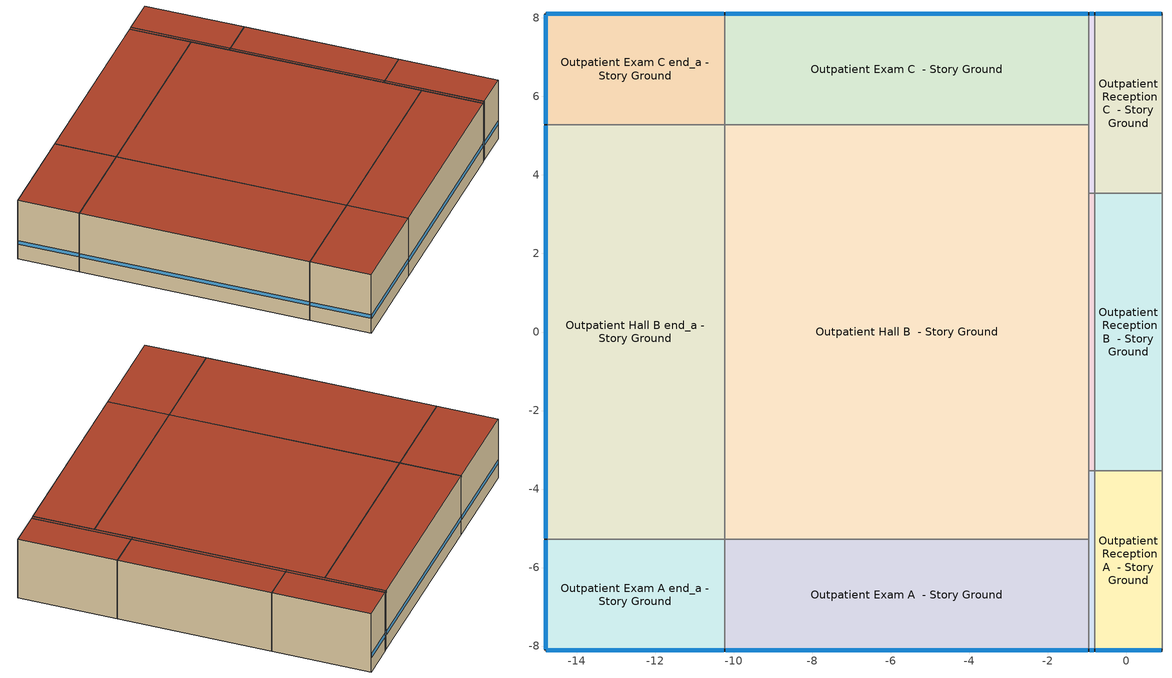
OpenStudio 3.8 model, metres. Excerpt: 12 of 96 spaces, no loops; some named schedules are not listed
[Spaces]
Outpatient Exam A end_a - Story Ground
 floor ground (Foundation F 126 Perim 74 Area 1292): -14.8,-8.11 -14.8,-5.28 -10.22,-5.28 -10.22,-8.11 z0
 wall outside: -14.8,-5.28 -14.8,-8.11 -10.22,-8.11 z0:3.05
 wall to Outpatient Hall B end_a - Story Ground: -10.22,-5.28 -14.8,-5.28 z0:3.05
 wall to Outpatient Exam A  - Story Ground: -10.22,-8.11 -10.22,-5.28 z0:3.05
 window (Window U-0.91 SHGC 0.68): -14.8,-5.31 -14.8,-8.08 / -14.77,-8.11 -10.25,-8.11 z0.76:0.95
 roof outside: -10.22,-8.11 -10.22,-5.28 -14.8,-5.28 -14.8,-8.11 z3.05
Outpatient Hall B end_a - Story Ground
 floor ground (Foundation F 126 Perim 1057 Area 4831): -14.8,-5.28 -14.8,5.28 -10.22,5.28 -10.22,-5.28 z0
 wall outside: -14.8,5.28 -14.8,-5.28 z0:3.05
 wall to Outpatient Exam C end_a - Story Ground: -10.22,5.28 -14.8,5.28 z0:3.05
 wall to Outpatient Hall B  - Story Ground: -10.22,-5.28 -10.22,5.28 z0:3.05
 window (Window U-0.91 SHGC 0.68): -14.8,5.26 -14.8,-5.26 z0.76:0.95
 roof outside: -10.22,-5.28 -10.22,5.28 -14.8,5.28 -14.8,-5.28 z3.05
Outpatient Exam C end_a - Story Ground
 floor ground (Foundation F 126 Perim 74 Area 1292): -14.8,5.28 -14.8,8.11 -10.22,8.11 -10.22,5.28 z0
 wall outside: -10.22,8.11 -14.8,8.11 -14.8,5.28 z0:3.05
 wall to Outpatient Exam C  - Story Ground: -10.22,5.28 -10.22,8.11 z0:3.05
 window (Window U-0.91 SHGC 0.68): -14.8,8.08 -14.8,5.31 / -10.25,8.11 -14.77,8.11 z0.76:0.95
 roof outside: -10.22,5.28 -10.22,8.11 -14.8,8.11 -14.8,5.28 z3.05
Outpatient Exam A  - Story Ground
 floor ground (Foundation F 126 Perim 927 Area 262): -10.22,-8.11 -10.22,-5.28 -0.95,-5.28 -0.95,-8.11 z0
 wall outside: -10.22,-8.11 -0.95,-8.11 z0:3.05
 wall to Outpatient Hall B  - Story Ground: -0.95,-5.28 -10.22,-5.28 z0:3.05
 wall to Outpatient OR A  - Story Ground: -0.95,-8.11 -0.95,-5.28 z0:3.05
 window (Window U-0.91 SHGC 0.68): -10.2,-8.11 -0.98,-8.11 z0.76:0.95
 roof outside: -0.95,-8.11 -0.95,-5.28 -10.22,-5.28 -10.22,-8.11 z3.05
Outpatient Hall B  - Story Ground
 floor ground (Foundation F 126 Perim 0 Area 9796): -10.22,-5.28 -10.22,5.28 -0.95,5.28 -0.95,-5.28 z0
 wall to Outpatient Exam C  - Story Ground: -0.95,5.28 -10.22,5.28 z0:3.05
 wall to Outpatient OR A  - Story Ground: -0.95,-5.28 -0.95,-3.54 z0:3.05
 wall to Outpatient OR B  - Story Ground: -0.95,-3.54 -0.95,3.54 z0:3.05
 wall to Outpatient OR C  - Story Ground: -0.95,3.54 -0.95,5.28 z0:3.05
 roof outside: -0.95,-5.28 -0.95,5.28 -10.22,5.28 -10.22,-5.28 z3.05
Outpatient Exam C  - Story Ground
 floor ground (Foundation F 126 Perim 927 Area 262): -10.22,5.28 -10.22,8.11 -0.95,8.11 -0.95,5.28 z0
 wall outside: -0.95,8.11 -10.22,8.11 z0:3.05
 wall to Outpatient OR C  - Story Ground: -0.95,5.28 -0.95,8.11 z0:3.05
 window (Window U-0.91 SHGC 0.68): -0.98,8.11 -10.2,8.11 z0.76:0.95
 roof outside: -0.95,5.28 -0.95,8.11 -10.22,8.11 -10.22,5.28 z3.05
Outpatient OR A  - Story Ground
 floor ground (Foundation F 126 Perim 015 Area 069): -0.95,-8.11 -0.95,-3.54 -0.8,-3.54 -0.8,-8.11 z0
 wall outside: -0.95,-8.11 -0.8,-8.11 z0:3.05
 wall to Outpatient OR B  - Story Ground: -0.8,-3.54 -0.95,-3.54 z0:3.05
 wall to Outpatient Reception A  - Story Ground: -0.8,-8.11 -0.8,-3.54 z0:3.05
 window (Window U-0.91 SHGC 0.68): -0.93,-8.11 -0.83,-8.11 z0.76:1.04
 roof outside: -0.8,-8.11 -0.8,-3.54 -0.95,-3.54 -0.95,-8.11 z3.05
Outpatient OR B  - Story Ground
 floor ground (Foundation F 126 Perim 0 Area 107): -0.95,-3.54 -0.95,3.54 -0.8,3.54 -0.8,-3.54 z0
 wall to Outpatient OR C  - Story Ground: -0.8,3.54 -0.95,3.54 z0:3.05
 wall to Outpatient Reception B  - Story Ground: -0.8,-3.54 -0.8,3.54 z0:3.05
 roof outside: -0.8,-3.54 -0.8,3.54 -0.95,3.54 -0.95,-3.54 z3.05
Outpatient OR C  - Story Ground
 floor ground (Foundation F 126 Perim 015 Area 069): -0.95,3.54 -0.95,8.11 -0.8,8.11 -0.8,3.54 z0
 wall outside: -0.8,8.11 -0.95,8.11 z0:3.05
 wall to Outpatient Reception C  - Story Ground: -0.8,3.54 -0.8,8.11 z0:3.05
 window (Window U-0.91 SHGC 0.68): -0.83,8.11 -0.93,8.11 z0.76:1.04
 roof outside: -0.8,3.54 -0.8,8.11 -0.95,8.11 -0.95,3.54 z3.05
Outpatient Reception A  - Story Ground
 floor ground (Foundation F 126 Perim 171 Area 782): -0.8,-8.11 -0.8,-3.54 0.91,-3.54 0.91,-8.11 z0
 wall outside: -0.8,-8.11 0.91,-8.11 z0:3.05
 wall to Outpatient Reception B  - Story Ground: 0.91,-3.54 -0.8,-3.54 z0:3.05
 wall to Outpatient PhysicalTherapy A  - Story Ground: 0.91,-8.11 0.91,-3.54 z0:3.05
 window (Window U-0.91 SHGC 0.68): -0.78,-8.11 0.88,-8.11 z0.76:0.95
 roof outside: 0.91,-8.11 0.91,-3.54 -0.8,-3.54 -0.8,-8.11 z3.05
Outpatient Reception B  - Story Ground
 floor ground (Foundation F 126 Perim 0 Area 121): -0.8,-3.54 -0.8,3.54 0.91,3.54 0.91,-3.54 z0
 wall to Outpatient Reception C  - Story Ground: 0.91,3.54 -0.8,3.54 z0:3.05
 wall to Outpatient PhysicalTherapy B  - Story Ground: 0.91,-3.54 0.91,3.54 z0:3.05
 roof outside: 0.91,-3.54 0.91,3.54 -0.8,3.54 -0.8,-3.54 z3.05
Outpatient Reception C  - Story Ground
 floor ground (Foundation F 126 Perim 171 Area 782): -0.8,3.54 -0.8,8.11 0.91,8.11 0.91,3.54 z0
 wall outside: 0.91,8.11 -0.8,8.11 z0:3.05
 wall to Outpatient PhysicalTherapy C  - Story Ground: 0.91,3.54 0.91,8.11 z0:3.05
 window (Window U-0.91 SHGC 0.68): 0.88,8.11 -0.78,8.11 z0.76:0.95
 roof outside: 0.91,3.54 0.91,8.11 -0.8,8.11 -0.8,3.54 z3.05
[Site]
Shreveport Downtown_LA_USA: Latitude {deg}=32.54; Longitude {deg}=-93.74; Time Zone {hr}=-6; Elevation {m}=55; Terrain=City
[Site:WaterMainsTemperature]
Calculation Method=Correlation; Annual Average Outdoor Air Temperature {C}=19.6917; Maximum Difference In Monthly Average Outdoor Air Temperatures {deltaC}=23.87
[SizingPeriod:DesignDay] Barometric Pressure {Pa}=100666; Rain Indicator=No; Snow Indicator=No; Day of Month=21; Daylight Saving Time Indicator=No; Humidity Condition Type=Wetbulb; Dry-Bulb Temperature Range Modifier Type=DefaultMultipliers
Name | Maximum Dry-Bulb Temperature {C} | Daily Dry-Bulb Temperature Range {deltaC} | Wind Speed {m/s} | Wind Direction {deg} | Month | Day Type | Wetbulb or DewPoint at Maximum Dry-Bulb {C} | Solar Model Indicator | ASHRAE Clear Sky Optical Depth for Beam Irradiance | ASHRAE Clear Sky Optical Depth for Diffuse Irradiance | Sky Clearness
Shreveport Downtown Ann Clg .4% Condns DB=>MWB 1 | 37.3 | 10.6 | 2.7 | 130 | 8 | SummerDesignDay | 24.8 | ASHRAETau | 0.406 | 2.367
Shreveport Downtown Ann Clg .4% Condns WB=>MDB 1 | 33 | 10.6 | 2.7 | 130 | 8 | SummerDesignDay | 26.4 | ASHRAETau | 0.406 | 2.367
Shreveport Downtown Ann Htg 99.6% Condns DB 1 | -2.8 | 0 | 1.8 | 320 | 12 | WinterDesignDay | -2.8 | ASHRAEClearSky |  |  | 0
Shreveport Downtown August .4% Condns DB=>MCWB 1 | 38.9 | 10.6 | 2.7 | 130 | 8 | SummerDesignDay | 24.2 | ASHRAETau | 0.406 | 2.367
[ClimateZones]
Climate Zone Institution Name 1=ASHRAE; Climate Zone Document Name 1=ANSI/ASHRAE Standard 169; Climate Zone Document Year 1=2006; Climate Zone Value 1=ASHRAE 169-2013-3A
[Building]
ComStock DOE Ref 1980-2004|Outpatient: North Axis {deg}=180; Default Construction Set=ComStock DOE Ref 1980-2004 - Outpatient - ASHRAE 169-2013-3A; Default Schedule Set=Building Default Schedule Set; Standards Building Type=Outpatient
[Site:GroundTemperature:FCfactorMethod]
January Ground Temperature {C}=16; February Ground Temperature {C}=11.9; March Ground Temperature {C}=7.7; April Ground Temperature {C}=4; May Ground Temperature {C}=7.9; June Ground Temperature {C}=13.8; July Ground Temperature {C}=17.2; August Ground Temperature {C}=20.8; September Ground Temperature {C}=24.8; October Ground Temperature {C}=26.1; November Ground Temperature {C}=26.5; December Ground Temperature {C}=22.5
[Construction:FfactorGroundFloor] F-Factor {W/m-K}=1.26344
Name | Area {m2} | PerimeterExposed {m}
Foundation F 126 Perim 1057 Area 4831 | 48.311 | 10.5667
Foundation F 126 Perim 74 Area 1292 | 12.9189 | 7.39766
Foundation F 126 Perim 171 Area 782 | 7.82275 | 1.71101
Foundation F 126 Perim 927 Area 262 | 26.1961 | 9.27079
Foundation F 126 Perim 015 Area 069 | 0.693332 | 0.151647
Foundation F 126 Perim 0 Area 107 | 1.07276 | 0
Foundation F 126 Perim 0 Area 121 | 12.1038 | 0
Foundation F 126 Perim 0 Area 9796 | 97.9618 | 0
[DefaultConstructionSet]
ComStock DOE Ref 1980-2004 - Outpatient - ASHRAE 169-2013-3A: Default Exterior Surface Constructions=Default Surface Constructions 1; Default Interior Surface Constructions=Default Surface Constructions 2; Default Ground Contact Surface Constructions=Default Surface Constructions 3; Default Exterior SubSurface Constructions=Default Sub Surface Constructions 1; Default Interior SubSurface Constructions=Default Sub Surface Constructions 2; Interior Partition Construction=Typical Interior Partition
[DefaultSurfaceConstructions]
Name | Floor Construction | Wall Construction | Roof Ceiling Construction
Default Surface Constructions 1 | Typical Insulated Exterior Mass Floor | Typical Insulated Steel Framed Exterior Wall R-7.69 | Typical IEAD Roof R-13.89
Default Surface Constructions 2 | Typical Interior Floor | Typical Interior Wall | Typical Interior Ceiling
Default Surface Constructions 3 | Typical Insulated Carpeted 6in Slab Floor | Typical Insulated Basement Mass Wall R-6.99
[Construction]
Typical Insulated Exterior Mass Floor: Typical Insulation R-5.51, 4 in. Normalweight Concrete Floor, Typical Carpet Pad
Typical Insulated Steel Framed Exterior Wall R-7.69: 25mm Stucco, 5/8 in. Gypsum Board, Typical Insulation R-5.51, 5/8 in. Gypsum Board
Typical IEAD Roof R-13.89: Roof Membrane, Typical Insulation R-12.77, Metal Roof Surface
Typical Interior Floor: 100mm Normalweight concrete floor, CP02 CARPET PAD
Typical Interior Wall: G01 13mm gypsum board, G01 13mm gypsum board
Typical Interior Ceiling: CP02 CARPET PAD, 100mm Normalweight concrete floor
Typical Insulated Carpeted 6in Slab Floor: 6 in. Normalweight Concrete Floor, Typical Carpet Pad
Typical Insulated Basement Mass Wall R-6.99: Typical Insulation R-5.44, 8 in. Concrete Block Basement Wall
U 0.72 SHGC 0.25 Simple Glazing Window U-0.72 SHGC 0.25: U 0.72 SHGC 0.25 Simple Glazing U-0.72 SHGC 0.25
U 0.72 SHGC 0.25 Simple Glazing Window U-0.72 SHGC 0.25 1: U 0.72 SHGC 0.25 Simple Glazing U-0.72 SHGC 0.25 1
Typical Insulated Metal Door: F08 Metal surface, Typical Insulation
U 0.88 SHGC 0.16 Sgl Ref-A-L Clr 6mm: REF A CLEAR LO 6MM
Typical Overhead Door: Typical Insulation
Typical Interior Window: Clear 3mm
Typical Interior Door; Typical Interior Partition: G05 25mm wood
Window U-0.91 SHGC 0.68: Simple Glazing Single - No LowE - Clear - Wood
[Material:NoMass] Roughness=Smooth; Thermal Absorptance=0.9; Solar Absorptance=0.7
Name | Thermal Resistance {m2-K/W} | Visible Absorptance
Typical Insulation R-5.51 | 0.970972 | 0.7
Typical Carpet Pad; CP02 CARPET PAD | 0.21648 | 0.8
Typical Insulation R-12.77 | 2.24922 | 0.7
Typical Insulation R-5.44 | 0.958542 | 0.7
Typical Insulation | 0.0282222 | 0.7
[Material] Thermal Absorptance=0.9
Name | Roughness | Thickness {m} | Conductivity {W/m-K} | Density {kg/m3} | Specific Heat {J/kg-K} | Solar Absorptance | Visible Absorptance
4 in. Normalweight Concrete Floor | MediumRough | 0.1016 | 2.31 | 2322 | 832 | 0.7 | 0.7
25mm Stucco | Smooth | 0.0254 | 0.72 | 1856 | 840 | 0.7 | 0.7
5/8 in. Gypsum Board | MediumSmooth | 0.0159 | 0.16 | 800 | 1090 | 0.7 | 0.7
Roof Membrane | VeryRough | 0.0095 | 0.16 | 1121.29 | 1460 | 0.7 | 0.7
Metal Roof Surface; F08 Metal surface | Smooth | 0.0008 | 45.28 | 7824 | 500 | 0.7 | 0.7
100mm Normalweight concrete floor | MediumRough | 0.1016 | 2.31045 | 2322 | 832.557 | 0.7 | 0.7
G01 13mm gypsum board | Smooth | 0.0127 | 0.160031 | 800.001 | 1090.73 | 0.7 | 0.5
6 in. Normalweight Concrete Floor | MediumRough | 0.1524 | 2.31 | 2322 | 832 | 0.7 | 0.7
8 in. Concrete Block Basement Wall | MediumRough | 0.2032 | 1.326 | 1842 | 912 | 0.7 | 0.7
G05 25mm wood | MediumSmooth | 0.0254 | 0.15 | 608 | 1630 | 0.5 | 0.5
[DefaultSubSurfaceConstructions]
Name | Fixed Window Construction | Operable Window Construction | Door Construction | Glass Door Construction | Overhead Door Construction | Tubular Daylight Dome Construction | Tubular Daylight Diffuser Construction
Default Sub Surface Constructions 1 | U 0.72 SHGC 0.25 Simple Glazing Window U-0.72 SHGC 0.25 | U 0.72 SHGC 0.25 Simple Glazing Window U-0.72 SHGC 0.25 1 | Typical Insulated Metal Door | U 0.88 SHGC 0.16 Sgl Ref-A-L Clr 6mm | Typical Overhead Door | Typical Interior Window | Typical Interior Window
Default Sub Surface Constructions 2 | Typical Interior Window | Typical Interior Window | Typical Interior Door
[WindowMaterial:SimpleGlazingSystem]
Name | U-Factor {W/m2-K} | Solar Heat Gain Coefficient | Visible Transmittance
U 0.72 SHGC 0.25 Simple Glazing U-0.72 SHGC 0.25; U 0.72 SHGC 0.25 Simple Glazing U-0.72 SHGC 0.25 1 | 4.08835 | 0.25 | 0.13
Simple Glazing Single - No LowE - Clear - Wood | 5.16722 | 0.683 | 0.723
[WindowMaterial:Glazing] Optical Data Type=SpectralAverage; Infrared Transmittance at Normal Incidence=0; Front Side Infrared Hemispherical Emissivity=0.84; Conductivity {W/m-K}=0.9; Dirt Correction Factor for Solar and Visible Transmittance=1; Solar Diffusing=No
Name | Thickness {m} | Solar Transmittance at Normal Incidence | Front Side Solar Reflectance at Normal Incidence | Back Side Solar Reflectance at Normal Incidence | Visible Transmittance at Normal Incidence | Front Side Visible Reflectance at Normal Incidence | Back Side Visible Reflectance at Normal Incidence | Back Side Infrared Hemispherical Emissivity
REF A CLEAR LO 6MM | 0.006 | 0.066 | 0.341 | 0.493 | 0.08 | 0.41 | 0.37 | 0.4
Clear 3mm | 0.003 | 0.837 | 0.075 | 0.075 | 0.898 | 0.081 | 0.081 | 0.84
[BuildingStory]
Story Ground: Nominal Z Coordinate {m}=0; Nominal Floor to Floor Height {m}=3.048
[Space] Building Story=Story Ground
Name | Space Type | Thermal Zone
Outpatient Exam A end_a - Story Ground | Outpatient Exam - ComStock DOE Ref 1980-2004 | Zone Outpatient Exam A end_a - Story Ground
Outpatient Hall B end_a - Story Ground | Outpatient Hall - ComStock DOE Ref 1980-2004 | Zone Outpatient Hall B end_a - Story Ground
Outpatient Exam C end_a - Story Ground | Outpatient Exam - ComStock DOE Ref 1980-2004 | Zone Outpatient Exam C end_a - Story Ground
Outpatient Exam A  - Story Ground | Outpatient Exam - ComStock DOE Ref 1980-2004 | Zone Outpatient Exam A  - Story Ground
Outpatient Hall B  - Story Ground | Outpatient Hall - ComStock DOE Ref 1980-2004 | Zone Outpatient Hall B  - Story Ground
Outpatient Exam C  - Story Ground | Outpatient Exam - ComStock DOE Ref 1980-2004 | Zone Outpatient Exam C  - Story Ground
Outpatient OR A  - Story Ground | Outpatient OR - ComStock DOE Ref 1980-2004 | Zone Outpatient OR A  - Story Ground
Outpatient OR B  - Story Ground | Outpatient OR - ComStock DOE Ref 1980-2004 | Zone Outpatient OR B  - Story Ground
Outpatient OR C  - Story Ground | Outpatient OR - ComStock DOE Ref 1980-2004 | Zone Outpatient OR C  - Story Ground
Outpatient Reception A  - Story Ground | Outpatient Reception - ComStock DOE Ref 1980-2004 | Zone Outpatient Reception A  - Story Ground
Outpatient Reception B  - Story Ground | Outpatient Reception - ComStock DOE Ref 1980-2004 | Zone Outpatient Reception B  - Story Ground
Outpatient Reception C  - Story Ground | Outpatient Reception - ComStock DOE Ref 1980-2004 | Zone Outpatient Reception C  - Story Ground
Outpatient BioHazard A  - Story Ground | Outpatient BioHazard - ComStock DOE Ref 1980-2004 | Zone Outpatient BioHazard A  - Story Ground
Outpatient BioHazard B  - Story Ground | Outpatient BioHazard - ComStock DOE Ref 1980-2004 | Zone Outpatient BioHazard B  - Story Ground
Outpatient BioHazard C  - Story Ground | Outpatient BioHazard - ComStock DOE Ref 1980-2004 | Zone Outpatient BioHazard C  - Story Ground
Outpatient MedGas A  - Story Ground | Outpatient MedGas - ComStock DOE Ref 1980-2004 | Zone Outpatient MedGas A  - Story Ground
Outpatient MedGas B  - Story Ground | Outpatient MedGas - ComStock DOE Ref 1980-2004 | Zone Outpatient MedGas B  - Story Ground
Outpatient MedGas C  - Story Ground | Outpatient MedGas - ComStock DOE Ref 1980-2004 | Zone Outpatient MedGas C  - Story Ground
Outpatient DressingRoom A  - Story Ground | Outpatient DressingRoom - ComStock DOE Ref 1980-2004 | Zone Outpatient DressingRoom A  - Story Ground
Outpatient DressingRoom B  - Story Ground | Outpatient DressingRoom - ComStock DOE Ref 1980-2004 | Zone Outpatient DressingRoom B  - Story Ground
Outpatient DressingRoom C  - Story Ground | Outpatient DressingRoom - ComStock DOE Ref 1980-2004 | Zone Outpatient DressingRoom C  - Story Ground
Outpatient ElevatorPumpRoom A  - Story Ground | Outpatient ElevatorPumpRoom - ComStock DOE Ref 1980-2004 | Zone Outpatient ElevatorPumpRoom A  - Story Ground
Outpatient ElevatorPumpRoom B  - Story Ground | Outpatient ElevatorPumpRoom - ComStock DOE Ref 1980-2004 | Zone Outpatient ElevatorPumpRoom B  - Story Ground
Outpatient ElevatorPumpRoom C  - Story Ground | Outpatient ElevatorPumpRoom - ComStock DOE Ref 1980-2004 | Zone Outpatient ElevatorPumpRoom C  - Story Ground
Outpatient Anesthesia A  - Story Ground | Outpatient Anesthesia - ComStock DOE Ref 1980-2004 | Zone Outpatient Anesthesia A  - Story Ground
Outpatient Anesthesia B  - Story Ground | Outpatient Anesthesia - ComStock DOE Ref 1980-2004 | Zone Outpatient Anesthesia B  - Story Ground
Outpatient Anesthesia C  - Story Ground | Outpatient Anesthesia - ComStock DOE Ref 1980-2004 | Zone Outpatient Anesthesia C  - Story Ground
Outpatient IT_Room A  - Story Ground | Outpatient IT_Room - ComStock DOE Ref 1980-2004 | Zone Outpatient IT_Room A  - Story Ground
Outpatient IT_Room B  - Story Ground | Outpatient IT_Room - ComStock DOE Ref 1980-2004 | Zone Outpatient IT_Room B  - Story Ground
Outpatient IT_Room C  - Story Ground | Outpatient IT_Room - ComStock DOE Ref 1980-2004 | Zone Outpatient IT_Room C  - Story Ground
Outpatient MRI_Control A  - Story Ground | Outpatient MRI_Control - ComStock DOE Ref 1980-2004 | Zone Outpatient MRI_Control A  - Story Ground
Outpatient MRI_Control B  - Story Ground | Outpatient MRI_Control - ComStock DOE Ref 1980-2004 | Zone Outpatient MRI_Control B  - Story Ground
Outpatient MRI_Control C  - Story Ground | Outpatient MRI_Control - ComStock DOE Ref 1980-2004 | Zone Outpatient MRI_Control C  - Story Ground
Outpatient ProcedureRoom A  - Story Ground | Outpatient ProcedureRoom - ComStock DOE Ref 1980-2004 | Zone Outpatient ProcedureRoom A  - Story Ground
Outpatient ProcedureRoom B  - Story Ground | Outpatient ProcedureRoom - ComStock DOE Ref 1980-2004 | Zone Outpatient ProcedureRoom B  - Story Ground
Outpatient ProcedureRoom C  - Story Ground | Outpatient ProcedureRoom - ComStock DOE Ref 1980-2004 | Zone Outpatient ProcedureRoom C  - Story Ground
Outpatient CleanWork A  - Story Ground | Outpatient CleanWork - ComStock DOE Ref 1980-2004 | Zone Outpatient CleanWork A  - Story Ground
Outpatient CleanWork B  - Story Ground | Outpatient CleanWork - ComStock DOE Ref 1980-2004 | Zone Outpatient CleanWork B  - Story Ground
Outpatient CleanWork C  - Story Ground | Outpatient CleanWork - ComStock DOE Ref 1980-2004 | Zone Outpatient CleanWork C  - Story Ground
Outpatient Conference A  - Story Ground | Outpatient Conference - ComStock DOE Ref 1980-2004 | Zone Outpatient Conference A  - Story Ground
Outpatient Conference B  - Story Ground | Outpatient Conference - ComStock DOE Ref 1980-2004 | Zone Outpatient Conference B  - Story Ground
Outpatient Conference C  - Story Ground | Outpatient Conference - ComStock DOE Ref 1980-2004 | Zone Outpatient Conference C  - Story Ground
Outpatient Soil Work A  - Story Ground | Outpatient Soil Work - ComStock DOE Ref 1980-2004 | Zone Outpatient Soil Work A  - Story Ground
Outpatient Soil Work B  - Story Ground | Outpatient Soil Work - ComStock DOE Ref 1980-2004 | Zone Outpatient Soil Work B  - Story Ground
Outpatient Soil Work C  - Story Ground | Outpatient Soil Work - ComStock DOE Ref 1980-2004 | Zone Outpatient Soil Work C  - Story Ground
Outpatient Cafe A  - Story Ground | Outpatient Cafe - ComStock DOE Ref 1980-2004 | Zone Outpatient Cafe A  - Story Ground
Outpatient Cafe B  - Story Ground | Outpatient Cafe - ComStock DOE Ref 1980-2004 | Zone Outpatient Cafe B  - Story Ground
Outpatient Cafe C  - Story Ground | Outpatient Cafe - ComStock DOE Ref 1980-2004 | Zone Outpatient Cafe C  - Story Ground
Outpatient MRI A  - Story Ground | Outpatient MRI - ComStock DOE Ref 1980-2004 | Zone Outpatient MRI A  - Story Ground
Outpatient MRI B  - Story Ground | Outpatient MRI - ComStock DOE Ref 1980-2004 | Zone Outpatient MRI B  - Story Ground
Outpatient MRI C  - Story Ground | Outpatient MRI - ComStock DOE Ref 1980-2004 | Zone Outpatient MRI C  - Story Ground
Outpatient Elec/MechRoom A  - Story Ground | Outpatient Elec/MechRoom - ComStock DOE Ref 1980-2004 | Zone Outpatient Elec/MechRoom A  - Story Ground
Outpatient Elec/MechRoom B  - Story Ground | Outpatient Elec/MechRoom - ComStock DOE Ref 1980-2004 | Zone Outpatient Elec/MechRoom B  - Story Ground
Outpatient Elec/MechRoom C  - Story Ground | Outpatient Elec/MechRoom - ComStock DOE Ref 1980-2004 | Zone Outpatient Elec/MechRoom C  - Story Ground
Outpatient PreOp A  - Story Ground | Outpatient PreOp - ComStock DOE Ref 1980-2004 | Zone Outpatient PreOp A  - Story Ground
Outpatient PreOp B  - Story Ground | Outpatient PreOp - ComStock DOE Ref 1980-2004 | Zone Outpatient PreOp B  - Story Ground
Outpatient PreOp C  - Story Ground | Outpatient PreOp - ComStock DOE Ref 1980-2004 | Zone Outpatient PreOp C  - Story Ground
Outpatient Stair A  - Story Ground | Outpatient Stair - ComStock DOE Ref 1980-2004 | Zone Outpatient Stair A  - Story Ground
Outpatient Stair B  - Story Ground | Outpatient Stair - ComStock DOE Ref 1980-2004 | Zone Outpatient Stair B  - Story Ground
Outpatient Stair C  - Story Ground | Outpatient Stair - ComStock DOE Ref 1980-2004 | Zone Outpatient Stair C  - Story Ground
Outpatient Lobby A  - Story Ground | Outpatient Lobby - ComStock DOE Ref 1980-2004 | Zone Outpatient Lobby A  - Story Ground
Outpatient Lobby B  - Story Ground | Outpatient Lobby - ComStock DOE Ref 1980-2004 | Zone Outpatient Lobby B  - Story Ground
Outpatient Lobby C  - Story Ground | Outpatient Lobby - ComStock DOE Ref 1980-2004 | Zone Outpatient Lobby C  - Story Ground
Outpatient NurseStation A  - Story Ground | Outpatient NurseStation - ComStock DOE Ref 1980-2004 | Zone Outpatient NurseStation A  - Story Ground
Outpatient NurseStation B  - Story Ground | Outpatient NurseStation - ComStock DOE Ref 1980-2004 | Zone Outpatient NurseStation B  - Story Ground
Outpatient NurseStation C  - Story Ground | Outpatient NurseStation - ComStock DOE Ref 1980-2004 | Zone Outpatient NurseStation C  - Story Ground
Outpatient LockerRoom A  - Story Ground | Outpatient LockerRoom - ComStock DOE Ref 1980-2004 | Zone Outpatient LockerRoom A  - Story Ground
Outpatient LockerRoom B  - Story Ground | Outpatient LockerRoom - ComStock DOE Ref 1980-2004 | Zone Outpatient LockerRoom B  - Story Ground
Outpatient LockerRoom C  - Story Ground | Outpatient LockerRoom - ComStock DOE Ref 1980-2004 | Zone Outpatient LockerRoom C  - Story Ground
Outpatient Toilet A  - Story Ground | Outpatient Toilet - ComStock DOE Ref 1980-2004 | Zone Outpatient Toilet A  - Story Ground
Outpatient Toilet B  - Story Ground | Outpatient Toilet - ComStock DOE Ref 1980-2004 | Zone Outpatient Toilet B  - Story Ground
Outpatient Toilet C  - Story Ground | Outpatient Toilet - ComStock DOE Ref 1980-2004 | Zone Outpatient Toilet C  - Story Ground
Outpatient Xray A  - Story Ground | Outpatient Xray - ComStock DOE Ref 1980-2004 | Zone Outpatient Xray A  - Story Ground
Outpatient Xray B  - Story Ground | Outpatient Xray - ComStock DOE Ref 1980-2004 | Zone Outpatient Xray B  - Story Ground
Outpatient Xray C  - Story Ground | Outpatient Xray - ComStock DOE Ref 1980-2004 | Zone Outpatient Xray C  - Story Ground
Outpatient PACU A  - Story Ground | Outpatient PACU - ComStock DOE Ref 1980-2004 | Zone Outpatient PACU A  - Story Ground
Outpatient PACU B  - Story Ground | Outpatient PACU - ComStock DOE Ref 1980-2004 | Zone Outpatient PACU B  - Story Ground
Outpatient PACU C  - Story Ground | Outpatient PACU - ComStock DOE Ref 1980-2004 | Zone Outpatient PACU C  - Story Ground
Outpatient Lounge A  - Story Ground | Outpatient Lounge - ComStock DOE Ref 1980-2004 | Zone Outpatient Lounge A  - Story Ground
Outpatient Lounge B  - Story Ground | Outpatient Lounge - ComStock DOE Ref 1980-2004 | Zone Outpatient Lounge B  - Story Ground
Outpatient Lounge C  - Story Ground | Outpatient Lounge - ComStock DOE Ref 1980-2004 | Zone Outpatient Lounge C  - Story Ground
Outpatient OR A end_b - Story Ground | Outpatient OR - ComStock DOE Ref 1980-2004 | Zone Outpatient OR A end_b - Story Ground
Outpatient OR B end_b - Story Ground | Outpatient OR - ComStock DOE Ref 1980-2004 | Zone Outpatient OR B end_b - Story Ground
Outpatient OR C end_b - Story Ground | Outpatient OR - ComStock DOE Ref 1980-2004 | Zone Outpatient OR C end_b - Story Ground
[ThermalZone] Multiplier=1; Use Ideal Air Loads=No
Name | Thermostat
Zone Outpatient Exam A end_a - Story Ground | Outpatient Exam - ComStock DOE Ref 1980-2004 Thermostat 1
Zone Outpatient Hall B end_a - Story Ground | Outpatient Hall - ComStock DOE Ref 1980-2004 Thermostat 1
Zone Outpatient Exam C end_a - Story Ground | Outpatient Exam - ComStock DOE Ref 1980-2004 Thermostat 3
Zone Outpatient Exam A  - Story Ground | Outpatient Exam - ComStock DOE Ref 1980-2004 Thermostat
Zone Outpatient Hall B  - Story Ground | Outpatient Hall - ComStock DOE Ref 1980-2004 Thermostat
Zone Outpatient Exam C  - Story Ground | Outpatient Exam - ComStock DOE Ref 1980-2004 Thermostat 2
Zone Outpatient OR A  - Story Ground | Outpatient OR - ComStock DOE Ref 1980-2004 Thermostat
Zone Outpatient OR B  - Story Ground | Outpatient OR - ComStock DOE Ref 1980-2004 Thermostat 2
Zone Outpatient OR C  - Story Ground | Outpatient OR - ComStock DOE Ref 1980-2004 Thermostat 4
Zone Outpatient Reception A  - Story Ground | Outpatient Reception - ComStock DOE Ref 1980-2004 Thermostat
Zone Outpatient Reception B  - Story Ground | Outpatient Reception - ComStock DOE Ref 1980-2004 Thermostat 1
Zone Outpatient Reception C  - Story Ground | Outpatient Reception - ComStock DOE Ref 1980-2004 Thermostat 2
Zone Outpatient BioHazard A  - Story Ground | Outpatient BioHazard - ComStock DOE Ref 1980-2004 Thermostat
Zone Outpatient BioHazard B  - Story Ground | Outpatient BioHazard - ComStock DOE Ref 1980-2004 Thermostat 1
Zone Outpatient BioHazard C  - Story Ground | Outpatient BioHazard - ComStock DOE Ref 1980-2004 Thermostat 2
Zone Outpatient MedGas A  - Story Ground | Outpatient MedGas - ComStock DOE Ref 1980-2004 Thermostat
Zone Outpatient MedGas B  - Story Ground | Outpatient MedGas - ComStock DOE Ref 1980-2004 Thermostat 1
Zone Outpatient MedGas C  - Story Ground | Outpatient MedGas - ComStock DOE Ref 1980-2004 Thermostat 2
Zone Outpatient DressingRoom A  - Story Ground | Outpatient DressingRoom - ComStock DOE Ref 1980-2004 Thermostat
Zone Outpatient DressingRoom B  - Story Ground | Outpatient DressingRoom - ComStock DOE Ref 1980-2004 Thermostat 1
Zone Outpatient DressingRoom C  - Story Ground | Outpatient DressingRoom - ComStock DOE Ref 1980-2004 Thermostat 2
Zone Outpatient ElevatorPumpRoom A  - Story Ground | Outpatient ElevatorPumpRoom - ComStock DOE Ref 1980-2004 Thermostat
Zone Outpatient ElevatorPumpRoom B  - Story Ground | Outpatient ElevatorPumpRoom - ComStock DOE Ref 1980-2004 Thermostat 1
Zone Outpatient ElevatorPumpRoom C  - Story Ground | Outpatient ElevatorPumpRoom - ComStock DOE Ref 1980-2004 Thermostat 2
Zone Outpatient Anesthesia A  - Story Ground | Outpatient Anesthesia - ComStock DOE Ref 1980-2004 Thermostat
Zone Outpatient Anesthesia B  - Story Ground | Outpatient Anesthesia - ComStock DOE Ref 1980-2004 Thermostat 1
Zone Outpatient Anesthesia C  - Story Ground | Outpatient Anesthesia - ComStock DOE Ref 1980-2004 Thermostat 2
Zone Outpatient IT_Room A  - Story Ground | Outpatient IT_Room - ComStock DOE Ref 1980-2004 Thermostat
Zone Outpatient IT_Room B  - Story Ground | Outpatient IT_Room - ComStock DOE Ref 1980-2004 Thermostat 1
Zone Outpatient IT_Room C  - Story Ground | Outpatient IT_Room - ComStock DOE Ref 1980-2004 Thermostat 2
Zone Outpatient MRI_Control A  - Story Ground | Outpatient MRI_Control - ComStock DOE Ref 1980-2004 Thermostat
Zone Outpatient MRI_Control B  - Story Ground | Outpatient MRI_Control - ComStock DOE Ref 1980-2004 Thermostat 1
Zone Outpatient MRI_Control C  - Story Ground | Outpatient MRI_Control - ComStock DOE Ref 1980-2004 Thermostat 2
Zone Outpatient ProcedureRoom A  - Story Ground | Outpatient ProcedureRoom - ComStock DOE Ref 1980-2004 Thermostat
Zone Outpatient ProcedureRoom B  - Story Ground | Outpatient ProcedureRoom - ComStock DOE Ref 1980-2004 Thermostat 1
Zone Outpatient ProcedureRoom C  - Story Ground | Outpatient ProcedureRoom - ComStock DOE Ref 1980-2004 Thermostat 2
Zone Outpatient CleanWork A  - Story Ground | Outpatient CleanWork - ComStock DOE Ref 1980-2004 Thermostat
Zone Outpatient CleanWork B  - Story Ground | Outpatient CleanWork - ComStock DOE Ref 1980-2004 Thermostat 1
Zone Outpatient CleanWork C  - Story Ground | Outpatient CleanWork - ComStock DOE Ref 1980-2004 Thermostat 2
Zone Outpatient Conference A  - Story Ground | Outpatient Conference - ComStock DOE Ref 1980-2004 Thermostat
Zone Outpatient Conference B  - Story Ground | Outpatient Conference - ComStock DOE Ref 1980-2004 Thermostat 1
Zone Outpatient Conference C  - Story Ground | Outpatient Conference - ComStock DOE Ref 1980-2004 Thermostat 2
Zone Outpatient Soil Work A  - Story Ground | Outpatient Soil Work - ComStock DOE Ref 1980-2004 Thermostat
Zone Outpatient Soil Work B  - Story Ground | Outpatient Soil Work - ComStock DOE Ref 1980-2004 Thermostat 1
Zone Outpatient Soil Work C  - Story Ground | Outpatient Soil Work - ComStock DOE Ref 1980-2004 Thermostat 2
Zone Outpatient Cafe A  - Story Ground | Outpatient Cafe - ComStock DOE Ref 1980-2004 Thermostat
Zone Outpatient Cafe B  - Story Ground | Outpatient Cafe - ComStock DOE Ref 1980-2004 Thermostat 1
Zone Outpatient Cafe C  - Story Ground | Outpatient Cafe - ComStock DOE Ref 1980-2004 Thermostat 2
Zone Outpatient MRI A  - Story Ground | Outpatient MRI - ComStock DOE Ref 1980-2004 Thermostat
Zone Outpatient MRI B  - Story Ground | Outpatient MRI - ComStock DOE Ref 1980-2004 Thermostat 1
Zone Outpatient MRI C  - Story Ground | Outpatient MRI - ComStock DOE Ref 1980-2004 Thermostat 2
Zone Outpatient Elec/MechRoom A  - Story Ground | Outpatient Elec/MechRoom - ComStock DOE Ref 1980-2004 Thermostat
Zone Outpatient Elec/MechRoom B  - Story Ground | Outpatient Elec/MechRoom - ComStock DOE Ref 1980-2004 Thermostat 1
Zone Outpatient Elec/MechRoom C  - Story Ground | Outpatient Elec/MechRoom - ComStock DOE Ref 1980-2004 Thermostat 2
Zone Outpatient PreOp A  - Story Ground | Outpatient PreOp - ComStock DOE Ref 1980-2004 Thermostat
Zone Outpatient PreOp B  - Story Ground | Outpatient PreOp - ComStock DOE Ref 1980-2004 Thermostat 1
Zone Outpatient PreOp C  - Story Ground | Outpatient PreOp - ComStock DOE Ref 1980-2004 Thermostat 2
Zone Outpatient Stair A  - Story Ground | Outpatient Stair - ComStock DOE Ref 1980-2004 Thermostat
Zone Outpatient Stair B  - Story Ground | Outpatient Stair - ComStock DOE Ref 1980-2004 Thermostat 1
Zone Outpatient Stair C  - Story Ground | Outpatient Stair - ComStock DOE Ref 1980-2004 Thermostat 2
Zone Outpatient Lobby A  - Story Ground | Outpatient Lobby - ComStock DOE Ref 1980-2004 Thermostat
Zone Outpatient Lobby B  - Story Ground | Outpatient Lobby - ComStock DOE Ref 1980-2004 Thermostat 1
Zone Outpatient Lobby C  - Story Ground | Outpatient Lobby - ComStock DOE Ref 1980-2004 Thermostat 2
Zone Outpatient NurseStation A  - Story Ground | Outpatient NurseStation - ComStock DOE Ref 1980-2004 Thermostat
Zone Outpatient NurseStation B  - Story Ground | Outpatient NurseStation - ComStock DOE Ref 1980-2004 Thermostat 1
Zone Outpatient NurseStation C  - Story Ground | Outpatient NurseStation - ComStock DOE Ref 1980-2004 Thermostat 2
Zone Outpatient LockerRoom A  - Story Ground | Outpatient LockerRoom - ComStock DOE Ref 1980-2004 Thermostat
Zone Outpatient LockerRoom B  - Story Ground | Outpatient LockerRoom - ComStock DOE Ref 1980-2004 Thermostat 1
Zone Outpatient LockerRoom C  - Story Ground | Outpatient LockerRoom - ComStock DOE Ref 1980-2004 Thermostat 2
Zone Outpatient Toilet A  - Story Ground | Outpatient Toilet - ComStock DOE Ref 1980-2004 Thermostat
Zone Outpatient Toilet B  - Story Ground | Outpatient Toilet - ComStock DOE Ref 1980-2004 Thermostat 1
Zone Outpatient Toilet C  - Story Ground | Outpatient Toilet - ComStock DOE Ref 1980-2004 Thermostat 2
Zone Outpatient Xray A  - Story Ground | Outpatient Xray - ComStock DOE Ref 1980-2004 Thermostat
Zone Outpatient Xray B  - Story Ground | Outpatient Xray - ComStock DOE Ref 1980-2004 Thermostat 1
Zone Outpatient Xray C  - Story Ground | Outpatient Xray - ComStock DOE Ref 1980-2004 Thermostat 2
Zone Outpatient PACU A  - Story Ground | Outpatient PACU - ComStock DOE Ref 1980-2004 Thermostat
Zone Outpatient PACU B  - Story Ground | Outpatient PACU - ComStock DOE Ref 1980-2004 Thermostat 1
Zone Outpatient PACU C  - Story Ground | Outpatient PACU - ComStock DOE Ref 1980-2004 Thermostat 2
Zone Outpatient Lounge A  - Story Ground | Outpatient Lounge - ComStock DOE Ref 1980-2004 Thermostat
Zone Outpatient Lounge B  - Story Ground | Outpatient Lounge - ComStock DOE Ref 1980-2004 Thermostat 1
Zone Outpatient Lounge C  - Story Ground | Outpatient Lounge - ComStock DOE Ref 1980-2004 Thermostat 2
Zone Outpatient OR A end_b - Story Ground | Outpatient OR - ComStock DOE Ref 1980-2004 Thermostat 1
Zone Outpatient OR B end_b - Story Ground | Outpatient OR - ComStock DOE Ref 1980-2004 Thermostat 3
Zone Outpatient OR C end_b - Story Ground | Outpatient OR - ComStock DOE Ref 1980-2004 Thermostat 5
[DefaultScheduleSet]
Building Default Schedule Set: Hours of Operation Schedule=Building Hours of Operation NonResidential
[Exterior:Lights] Schedule=Always On Discrete; Control Option=AstronomicalClock
Name | Exterior Lights Definition | Multiplier
Parking Areas and Drives | Parking Areas and Drives Def (W/ft^2) | 15187.5
Building Facades | Building Facades Def (W/ft^2) | 3883.26
Main Entries | Main Entries Def (W/ft) | 8
Other Doors | Other Doors Def (W/ft) | 15.57
[InternalMass] Internal Mass Definition=Internal Mass Definition 2; Multiplier=1
Name | Space or SpaceType
Outpatient OR C end_b - Story Ground Mass | Outpatient OR C end_b - Story Ground
Outpatient OR B end_b - Story Ground Mass | Outpatient OR B end_b - Story Ground
Outpatient Lounge B  - Story Ground Mass | Outpatient Lounge B  - Story Ground
Outpatient Lounge A  - Story Ground Mass | Outpatient Lounge A  - Story Ground
Outpatient PACU C  - Story Ground Mass | Outpatient PACU C  - Story Ground
Outpatient Xray C  - Story Ground Mass | Outpatient Xray C  - Story Ground
Outpatient Xray A  - Story Ground Mass | Outpatient Xray A  - Story Ground
Outpatient Toilet A  - Story Ground Mass | Outpatient Toilet A  - Story Ground
Outpatient LockerRoom C  - Story Ground Mass | Outpatient LockerRoom C  - Story Ground
Outpatient Toilet B  - Story Ground Mass | Outpatient Toilet B  - Story Ground
Outpatient LockerRoom B  - Story Ground Mass | Outpatient LockerRoom B  - Story Ground
Outpatient LockerRoom A  - Story Ground Mass | Outpatient LockerRoom A  - Story Ground
Outpatient NurseStation C  - Story Ground Mass | Outpatient NurseStation C  - Story Ground
Outpatient NurseStation B  - Story Ground Mass | Outpatient NurseStation B  - Story Ground
Outpatient NurseStation A  - Story Ground Mass | Outpatient NurseStation A  - Story Ground
Outpatient Lobby C  - Story Ground Mass | Outpatient Lobby C  - Story Ground
Outpatient OR A end_b - Story Ground Mass | Outpatient OR A end_b - Story Ground
Outpatient Lobby A  - Story Ground Mass | Outpatient Lobby A  - Story Ground
Outpatient PreOp C  - Story Ground Mass | Outpatient PreOp C  - Story Ground
Outpatient PreOp B  - Story Ground Mass | Outpatient PreOp B  - Story Ground
Outpatient PreOp A  - Story Ground Mass | Outpatient PreOp A  - Story Ground
Outpatient Elec/MechRoom C  - Story Ground Mass | Outpatient Elec/MechRoom C  - Story Ground
Outpatient Elec/MechRoom B  - Story Ground Mass | Outpatient Elec/MechRoom B  - Story Ground
Outpatient Elec/MechRoom A  - Story Ground Mass | Outpatient Elec/MechRoom A  - Story Ground
Outpatient MRI C  - Story Ground Mass | Outpatient MRI C  - Story Ground
Outpatient Lobby B  - Story Ground Mass | Outpatient Lobby B  - Story Ground
Outpatient MRI B  - Story Ground Mass | Outpatient MRI B  - Story Ground
Outpatient MedGas B  - Story Ground Mass | Outpatient MedGas B  - Story Ground
Outpatient MedGas A  - Story Ground Mass | Outpatient MedGas A  - Story Ground
Outpatient Toilet C  - Story Ground Mass | Outpatient Toilet C  - Story Ground
Outpatient DressingRoom C  - Story Ground Mass | Outpatient DressingRoom C  - Story Ground
Outpatient PACU A  - Story Ground Mass | Outpatient PACU A  - Story Ground
Outpatient PACU B  - Story Ground Mass | Outpatient PACU B  - Story Ground
Outpatient Anesthesia A  - Story Ground Mass | Outpatient Anesthesia A  - Story Ground
Outpatient Stair C  - Story Ground Mass | Outpatient Stair C  - Story Ground
Outpatient Hall B end_a - Story Ground Mass | Outpatient Hall B end_a - Story Ground
Outpatient Exam A end_a - Story Ground Mass | Outpatient Exam A end_a - Story Ground
Outpatient Stair A  - Story Ground Mass | Outpatient Stair A  - Story Ground
Outpatient IT_Room B  - Story Ground Mass | Outpatient IT_Room B  - Story Ground
Outpatient Reception A  - Story Ground Mass | Outpatient Reception A  - Story Ground
Outpatient MRI_Control B  - Story Ground Mass | Outpatient MRI_Control B  - Story Ground
Outpatient Exam A  - Story Ground Mass | Outpatient Exam A  - Story Ground
Outpatient Stair B  - Story Ground Mass | Outpatient Stair B  - Story Ground
Outpatient Exam C end_a - Story Ground Mass | Outpatient Exam C end_a - Story Ground
Outpatient Exam C  - Story Ground Mass | Outpatient Exam C  - Story Ground
Outpatient Conference B  - Story Ground Mass | Outpatient Conference B  - Story Ground
Outpatient Lounge C  - Story Ground Mass | Outpatient Lounge C  - Story Ground
Outpatient OR A  - Story Ground Mass | Outpatient OR A  - Story Ground
Outpatient OR C  - Story Ground Mass | Outpatient OR C  - Story Ground
Outpatient IT_Room C  - Story Ground Mass | Outpatient IT_Room C  - Story Ground
Outpatient Reception C  - Story Ground Mass | Outpatient Reception C  - Story Ground
Outpatient Xray B  - Story Ground Mass | Outpatient Xray B  - Story Ground
Outpatient Soil Work A  - Story Ground Mass | Outpatient Soil Work A  - Story Ground
Outpatient OR B  - Story Ground Mass | Outpatient OR B  - Story Ground
Outpatient Reception B  - Story Ground Mass | Outpatient Reception B  - Story Ground
Outpatient MedGas C  - Story Ground Mass | Outpatient MedGas C  - Story Ground
Outpatient DressingRoom A  - Story Ground Mass | Outpatient DressingRoom A  - Story Ground
Outpatient DressingRoom B  - Story Ground Mass | Outpatient DressingRoom B  - Story Ground
Outpatient MRI_Control C  - Story Ground Mass | Outpatient MRI_Control C  - Story Ground
Outpatient CleanWork A  - Story Ground Mass | Outpatient CleanWork A  - Story Ground
Outpatient CleanWork C  - Story Ground Mass | Outpatient CleanWork C  - Story Ground
Outpatient Cafe C  - Story Ground Mass | Outpatient Cafe C  - Story Ground
Outpatient ElevatorPumpRoom A  - Story Ground Mass | Outpatient ElevatorPumpRoom A  - Story Ground
Outpatient Cafe B  - Story Ground Mass | Outpatient Cafe B  - Story Ground
Outpatient ElevatorPumpRoom B  - Story Ground Mass | Outpatient ElevatorPumpRoom B  - Story Ground
Outpatient ElevatorPumpRoom C  - Story Ground Mass | Outpatient ElevatorPumpRoom C  - Story Ground
Outpatient Anesthesia B  - Story Ground Mass | Outpatient Anesthesia B  - Story Ground
Outpatient BioHazard A  - Story Ground Mass | Outpatient BioHazard A  - Story Ground
Outpatient ProcedureRoom A  - Story Ground Mass | Outpatient ProcedureRoom A  - Story Ground
Outpatient Anesthesia C  - Story Ground Mass | Outpatient Anesthesia C  - Story Ground
Outpatient Cafe A  - Story Ground Mass | Outpatient Cafe A  - Story Ground
Outpatient MRI A  - Story Ground Mass | Outpatient MRI A  - Story Ground
Outpatient MRI_Control A  - Story Ground Mass | Outpatient MRI_Control A  - Story Ground
Outpatient ProcedureRoom B  - Story Ground Mass | Outpatient ProcedureRoom B  - Story Ground
Outpatient Conference C  - Story Ground Mass | Outpatient Conference C  - Story Ground
Outpatient BioHazard B  - Story Ground Mass | Outpatient BioHazard B  - Story Ground
Outpatient ProcedureRoom C  - Story Ground Mass | Outpatient ProcedureRoom C  - Story Ground
Outpatient CleanWork B  - Story Ground Mass | Outpatient CleanWork B  - Story Ground
Outpatient Soil Work B  - Story Ground Mass | Outpatient Soil Work B  - Story Ground
Outpatient Hall B  - Story Ground Mass | Outpatient Hall B  - Story Ground
Outpatient IT_Room A  - Story Ground Mass | Outpatient IT_Room A  - Story Ground
Outpatient Conference A  - Story Ground Mass | Outpatient Conference A  - Story Ground
Outpatient BioHazard C  - Story Ground Mass | Outpatient BioHazard C  - Story Ground
Outpatient Soil Work C  - Story Ground Mass | Outpatient Soil Work C  - Story Ground
[SpaceInfiltration:DesignFlowRate] Design Flow Rate Calculation Method=Flow/ExteriorArea; Flow per Exterior Surface Area {m3/s-m2}=0.00123985; Velocity Term Coefficient=0
Name | Space or SpaceType | Schedule | Constant Term Coefficient | Temperature Term Coefficient | Velocity Squared Term Coefficient
Outpatient OR C end_b - Story Ground HVAC On Infiltration | Outpatient OR C end_b - Story Ground | Infiltration HVAC On Schedule | -0.0451 | 0.0046 | 0.0327
Outpatient OR C end_b - Story Ground HVAC Off Infiltration | Outpatient OR C end_b - Story Ground | Infiltration HVAC Off Schedule | 0 | 0.0173 | 0.0398
Outpatient OR B end_b - Story Ground HVAC On Infiltration | Outpatient OR B end_b - Story Ground | Infiltration HVAC On Schedule | -0.0451 | 0.0046 | 0.0327
Outpatient OR B end_b - Story Ground HVAC Off Infiltration | Outpatient OR B end_b - Story Ground | Infiltration HVAC Off Schedule | 0 | 0.0173 | 0.0398
Outpatient Lounge B  - Story Ground HVAC On Infiltration | Outpatient Lounge B  - Story Ground | Infiltration HVAC On Schedule | -0.0451 | 0.0046 | 0.0327
Outpatient Lounge B  - Story Ground HVAC Off Infiltration | Outpatient Lounge B  - Story Ground | Infiltration HVAC Off Schedule | 0 | 0.0173 | 0.0398
Outpatient Lounge A  - Story Ground HVAC On Infiltration | Outpatient Lounge A  - Story Ground | Infiltration HVAC On Schedule | -0.0451 | 0.0046 | 0.0327
Outpatient Lounge A  - Story Ground HVAC Off Infiltration | Outpatient Lounge A  - Story Ground | Infiltration HVAC Off Schedule | 0 | 0.0173 | 0.0398
Outpatient PACU C  - Story Ground HVAC On Infiltration | Outpatient PACU C  - Story Ground | Infiltration HVAC On Schedule | -0.0451 | 0.0046 | 0.0327
Outpatient PACU C  - Story Ground HVAC Off Infiltration | Outpatient PACU C  - Story Ground | Infiltration HVAC Off Schedule | 0 | 0.0173 | 0.0398
Outpatient Xray C  - Story Ground HVAC On Infiltration | Outpatient Xray C  - Story Ground | Infiltration HVAC On Schedule | -0.0451 | 0.0046 | 0.0327
Outpatient Xray C  - Story Ground HVAC Off Infiltration | Outpatient Xray C  - Story Ground | Infiltration HVAC Off Schedule | 0 | 0.0173 | 0.0398
Outpatient Xray A  - Story Ground HVAC On Infiltration | Outpatient Xray A  - Story Ground | Infiltration HVAC On Schedule | -0.0451 | 0.0046 | 0.0327
Outpatient Xray A  - Story Ground HVAC Off Infiltration | Outpatient Xray A  - Story Ground | Infiltration HVAC Off Schedule | 0 | 0.0173 | 0.0398
Outpatient Toilet A  - Story Ground HVAC On Infiltration | Outpatient Toilet A  - Story Ground | Infiltration HVAC On Schedule | -0.0451 | 0.0046 | 0.0327
Outpatient Toilet A  - Story Ground HVAC Off Infiltration | Outpatient Toilet A  - Story Ground | Infiltration HVAC Off Schedule | 0 | 0.0173 | 0.0398
Outpatient LockerRoom C  - Story Ground HVAC On Infiltration | Outpatient LockerRoom C  - Story Ground | Infiltration HVAC On Schedule | -0.0451 | 0.0046 | 0.0327
Outpatient LockerRoom C  - Story Ground HVAC Off Infiltration | Outpatient LockerRoom C  - Story Ground | Infiltration HVAC Off Schedule | 0 | 0.0173 | 0.0398
Outpatient Toilet B  - Story Ground HVAC On Infiltration | Outpatient Toilet B  - Story Ground | Infiltration HVAC On Schedule | -0.0451 | 0.0046 | 0.0327
Outpatient Toilet B  - Story Ground HVAC Off Infiltration | Outpatient Toilet B  - Story Ground | Infiltration HVAC Off Schedule | 0 | 0.0173 | 0.0398
Outpatient LockerRoom B  - Story Ground HVAC On Infiltration | Outpatient LockerRoom B  - Story Ground | Infiltration HVAC On Schedule | -0.0451 | 0.0046 | 0.0327
Outpatient LockerRoom B  - Story Ground HVAC Off Infiltration | Outpatient LockerRoom B  - Story Ground | Infiltration HVAC Off Schedule | 0 | 0.0173 | 0.0398
Outpatient LockerRoom A  - Story Ground HVAC On Infiltration | Outpatient LockerRoom A  - Story Ground | Infiltration HVAC On Schedule | -0.0451 | 0.0046 | 0.0327
Outpatient LockerRoom A  - Story Ground HVAC Off Infiltration | Outpatient LockerRoom A  - Story Ground | Infiltration HVAC Off Schedule | 0 | 0.0173 | 0.0398
Outpatient NurseStation C  - Story Ground HVAC On Infiltration | Outpatient NurseStation C  - Story Ground | Infiltration HVAC On Schedule | -0.0451 | 0.0046 | 0.0327
Outpatient NurseStation C  - Story Ground HVAC Off Infiltration | Outpatient NurseStation C  - Story Ground | Infiltration HVAC Off Schedule | 0 | 0.0173 | 0.0398
Outpatient NurseStation B  - Story Ground HVAC On Infiltration | Outpatient NurseStation B  - Story Ground | Infiltration HVAC On Schedule | -0.0451 | 0.0046 | 0.0327
Outpatient NurseStation B  - Story Ground HVAC Off Infiltration | Outpatient NurseStation B  - Story Ground | Infiltration HVAC Off Schedule | 0 | 0.0173 | 0.0398
Outpatient NurseStation A  - Story Ground HVAC On Infiltration | Outpatient NurseStation A  - Story Ground | Infiltration HVAC On Schedule | -0.0451 | 0.0046 | 0.0327
Outpatient NurseStation A  - Story Ground HVAC Off Infiltration | Outpatient NurseStation A  - Story Ground | Infiltration HVAC Off Schedule | 0 | 0.0173 | 0.0398
Outpatient Lobby C  - Story Ground HVAC On Infiltration | Outpatient Lobby C  - Story Ground | Infiltration HVAC On Schedule | -0.0451 | 0.0046 | 0.0327
Outpatient Lobby C  - Story Ground HVAC Off Infiltration | Outpatient Lobby C  - Story Ground | Infiltration HVAC Off Schedule | 0 | 0.0173 | 0.0398
Outpatient OR A end_b - Story Ground HVAC On Infiltration | Outpatient OR A end_b - Story Ground | Infiltration HVAC On Schedule | -0.0451 | 0.0046 | 0.0327
Outpatient OR A end_b - Story Ground HVAC Off Infiltration | Outpatient OR A end_b - Story Ground | Infiltration HVAC Off Schedule | 0 | 0.0173 | 0.0398
Outpatient Lobby A  - Story Ground HVAC On Infiltration | Outpatient Lobby A  - Story Ground | Infiltration HVAC On Schedule | -0.0451 | 0.0046 | 0.0327
Outpatient Lobby A  - Story Ground HVAC Off Infiltration | Outpatient Lobby A  - Story Ground | Infiltration HVAC Off Schedule | 0 | 0.0173 | 0.0398
Outpatient PreOp C  - Story Ground HVAC On Infiltration | Outpatient PreOp C  - Story Ground | Infiltration HVAC On Schedule | -0.0451 | 0.0046 | 0.0327
Outpatient PreOp C  - Story Ground HVAC Off Infiltration | Outpatient PreOp C  - Story Ground | Infiltration HVAC Off Schedule | 0 | 0.0173 | 0.0398
Outpatient PreOp B  - Story Ground HVAC On Infiltration | Outpatient PreOp B  - Story Ground | Infiltration HVAC On Schedule | -0.0451 | 0.0046 | 0.0327
Outpatient PreOp B  - Story Ground HVAC Off Infiltration | Outpatient PreOp B  - Story Ground | Infiltration HVAC Off Schedule | 0 | 0.0173 | 0.0398
Outpatient PreOp A  - Story Ground HVAC On Infiltration | Outpatient PreOp A  - Story Ground | Infiltration HVAC On Schedule | -0.0451 | 0.0046 | 0.0327
Outpatient PreOp A  - Story Ground HVAC Off Infiltration | Outpatient PreOp A  - Story Ground | Infiltration HVAC Off Schedule | 0 | 0.0173 | 0.0398
Outpatient Elec/MechRoom C  - Story Ground HVAC On Infiltration | Outpatient Elec/MechRoom C  - Story Ground | Infiltration HVAC On Schedule | -0.0451 | 0.0046 | 0.0327
Outpatient Elec/MechRoom C  - Story Ground HVAC Off Infiltration | Outpatient Elec/MechRoom C  - Story Ground | Infiltration HVAC Off Schedule | 0 | 0.0173 | 0.0398
Outpatient Elec/MechRoom B  - Story Ground HVAC On Infiltration | Outpatient Elec/MechRoom B  - Story Ground | Infiltration HVAC On Schedule | -0.0451 | 0.0046 | 0.0327
Outpatient Elec/MechRoom B  - Story Ground HVAC Off Infiltration | Outpatient Elec/MechRoom B  - Story Ground | Infiltration HVAC Off Schedule | 0 | 0.0173 | 0.0398
Outpatient Elec/MechRoom A  - Story Ground HVAC On Infiltration | Outpatient Elec/MechRoom A  - Story Ground | Infiltration HVAC On Schedule | -0.0451 | 0.0046 | 0.0327
Outpatient Elec/MechRoom A  - Story Ground HVAC Off Infiltration | Outpatient Elec/MechRoom A  - Story Ground | Infiltration HVAC Off Schedule | 0 | 0.0173 | 0.0398
Outpatient MRI C  - Story Ground HVAC On Infiltration | Outpatient MRI C  - Story Ground | Infiltration HVAC On Schedule | -0.0451 | 0.0046 | 0.0327
Outpatient MRI C  - Story Ground HVAC Off Infiltration | Outpatient MRI C  - Story Ground | Infiltration HVAC Off Schedule | 0 | 0.0173 | 0.0398
Outpatient Lobby B  - Story Ground HVAC On Infiltration | Outpatient Lobby B  - Story Ground | Infiltration HVAC On Schedule | -0.0451 | 0.0046 | 0.0327
Outpatient Lobby B  - Story Ground HVAC Off Infiltration | Outpatient Lobby B  - Story Ground | Infiltration HVAC Off Schedule | 0 | 0.0173 | 0.0398
Outpatient MRI B  - Story Ground HVAC On Infiltration | Outpatient MRI B  - Story Ground | Infiltration HVAC On Schedule | -0.0451 | 0.0046 | 0.0327
Outpatient MRI B  - Story Ground HVAC Off Infiltration | Outpatient MRI B  - Story Ground | Infiltration HVAC Off Schedule | 0 | 0.0173 | 0.0398
Outpatient MedGas B  - Story Ground HVAC On Infiltration | Outpatient MedGas B  - Story Ground | Infiltration HVAC On Schedule | -0.0451 | 0.0046 | 0.0327
Outpatient MedGas B  - Story Ground HVAC Off Infiltration | Outpatient MedGas B  - Story Ground | Infiltration HVAC Off Schedule | 0 | 0.0173 | 0.0398
Outpatient MedGas A  - Story Ground HVAC On Infiltration | Outpatient MedGas A  - Story Ground | Infiltration HVAC On Schedule | -0.0451 | 0.0046 | 0.0327
Outpatient MedGas A  - Story Ground HVAC Off Infiltration | Outpatient MedGas A  - Story Ground | Infiltration HVAC Off Schedule | 0 | 0.0173 | 0.0398
Outpatient Toilet C  - Story Ground HVAC On Infiltration | Outpatient Toilet C  - Story Ground | Infiltration HVAC On Schedule | -0.0451 | 0.0046 | 0.0327
Outpatient Toilet C  - Story Ground HVAC Off Infiltration | Outpatient Toilet C  - Story Ground | Infiltration HVAC Off Schedule | 0 | 0.0173 | 0.0398
Outpatient DressingRoom C  - Story Ground HVAC On Infiltration | Outpatient DressingRoom C  - Story Ground | Infiltration HVAC On Schedule | -0.0451 | 0.0046 | 0.0327
Outpatient DressingRoom C  - Story Ground HVAC Off Infiltration | Outpatient DressingRoom C  - Story Ground | Infiltration HVAC Off Schedule | 0 | 0.0173 | 0.0398
Outpatient PACU A  - Story Ground HVAC On Infiltration | Outpatient PACU A  - Story Ground | Infiltration HVAC On Schedule | -0.0451 | 0.0046 | 0.0327
Outpatient PACU A  - Story Ground HVAC Off Infiltration | Outpatient PACU A  - Story Ground | Infiltration HVAC Off Schedule | 0 | 0.0173 | 0.0398
Outpatient PACU B  - Story Ground HVAC On Infiltration | Outpatient PACU B  - Story Ground | Infiltration HVAC On Schedule | -0.0451 | 0.0046 | 0.0327
Outpatient PACU B  - Story Ground HVAC Off Infiltration | Outpatient PACU B  - Story Ground | Infiltration HVAC Off Schedule | 0 | 0.0173 | 0.0398
Outpatient Anesthesia A  - Story Ground HVAC On Infiltration | Outpatient Anesthesia A  - Story Ground | Infiltration HVAC On Schedule | -0.0451 | 0.0046 | 0.0327
Outpatient Anesthesia A  - Story Ground HVAC Off Infiltration | Outpatient Anesthesia A  - Story Ground | Infiltration HVAC Off Schedule | 0 | 0.0173 | 0.0398
Outpatient Stair C  - Story Ground HVAC On Infiltration | Outpatient Stair C  - Story Ground | Infiltration HVAC On Schedule | -0.0451 | 0.0046 | 0.0327
Outpatient Stair C  - Story Ground HVAC Off Infiltration | Outpatient Stair C  - Story Ground | Infiltration HVAC Off Schedule | 0 | 0.0173 | 0.0398
Outpatient Hall B end_a - Story Ground HVAC On Infiltration | Outpatient Hall B end_a - Story Ground | Infiltration HVAC On Schedule | -0.0451 | 0.0046 | 0.0327
Outpatient Hall B end_a - Story Ground HVAC Off Infiltration | Outpatient Hall B end_a - Story Ground | Infiltration HVAC Off Schedule | 0 | 0.0173 | 0.0398
Outpatient Exam A end_a - Story Ground HVAC On Infiltration | Outpatient Exam A end_a - Story Ground | Infiltration HVAC On Schedule | -0.0451 | 0.0046 | 0.0327
Outpatient Exam A end_a - Story Ground HVAC Off Infiltration | Outpatient Exam A end_a - Story Ground | Infiltration HVAC Off Schedule | 0 | 0.0173 | 0.0398
Outpatient Stair A  - Story Ground HVAC On Infiltration | Outpatient Stair A  - Story Ground | Infiltration HVAC On Schedule | -0.0451 | 0.0046 | 0.0327
